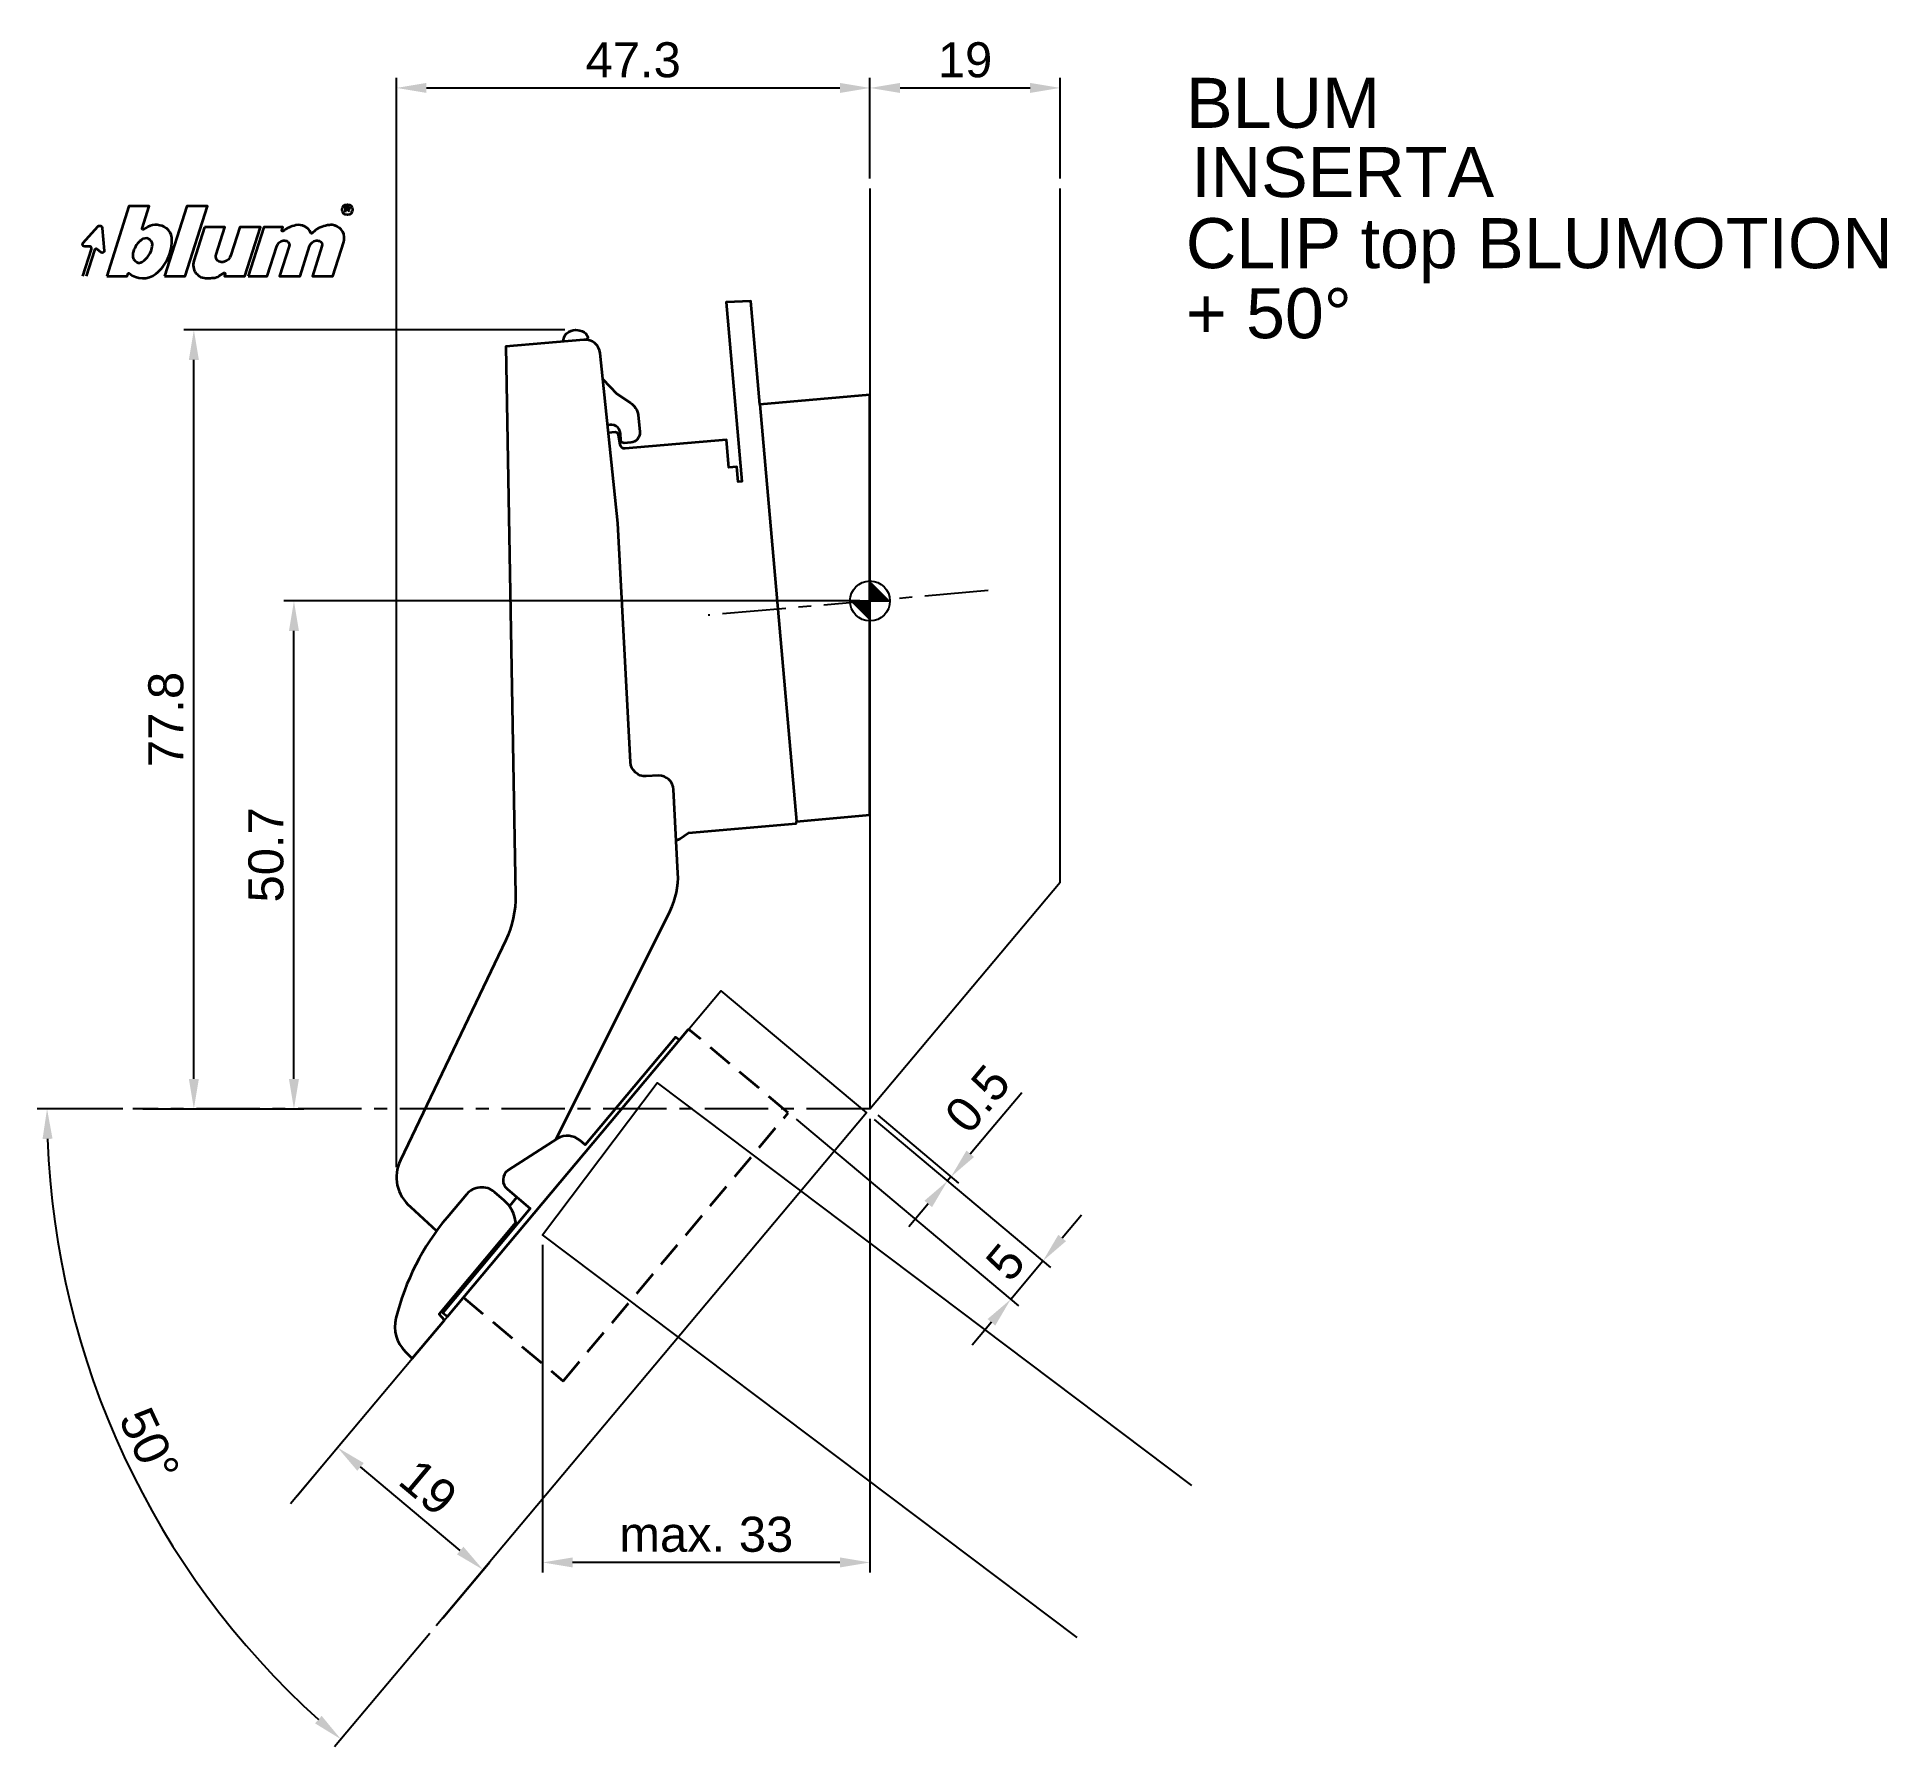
# Model space of a CAD drawing. Extents: x -83 to 102, y -115 to 56.
import ezdxf

# ---------------------------------------------------------------- set-up
doc = ezdxf.new("R2010")
doc.units = 0
doc.header["$PDMODE"] = 35
doc.header["$PDSIZE"] = 5
doc.linetypes.add('MITTE', pattern=[50.8, 31.75, -6.35, 6.35, -6.35])
doc.linetypes.add('STRICHLINIE', pattern=[19.05, 12.7, -6.35])
doc.layers.get('Defpoints').update_dxf_attribs({"linetype": 'CONTINUOUS'})
doc.layers.add('1', color=2, linetype='CONTINUOUS')
doc.layers.add('5', color=1, linetype='CONTINUOUS')
doc.layers.add('6', color=3, linetype='CONTINUOUS', lineweight=35)
doc.styles.add('Beschlag', font='ARIAL.TTF')
doc.dimstyles.new('Beschlag', dxfattribs={"dimtxt": 3.5, "dimasz": 3, "dimexe": 1, "dimexo": 1, "dimgap": 1, "dimtad": 1, "dimdec": 1, "dimdsep": 46, "dimtxsty": 'Beschlag', "dimcen": 2, "dimclrd": 256, "dimclre": 256, "dimclrt": 256, "dimadec": 1, "dimazin": 2, "dimtfac": 0.71, "dimtdec": 1, "dimtix": 1, "dimtmove": 2, "dimatfit": 0, "dimfxl": 0, "dimtolj": 1, "dimlwd": -1, "dimlwe": -1, "dimarcsym": 0})

# ---------------------------------------------------------------- blocks, each defined once
blk = doc.blocks.new('NullPunkt')
at = {"layer": '5'}
for points in [[(0, 2), (0, -2)], [(-2, 0), (2, 0)]]:
    blk.add_lwpolyline(points, dxfattribs=at)
blk.add_circle((0, 0), 2, dxfattribs=at)
for points in [[(0, 0), (-2, 0), (0, 2)], [(0, 0), (2, 0), (0, -2)]]:
    blk.add_solid(points, dxfattribs=at)
blk = doc.blocks.new('*D1')
at = {"layer": '1'}
for p, q in [((-1, 0), (-58.56, 0)), ((-57.56, -47.75), (-57.56, -3)), ((-72.66, -50.75), (-56.56, -50.75))]:
    blk.add_line(p, q, dxfattribs=at)
for points in [[(-58.06, -3), (-57.06, -3), (-57.56, 0)], [(-58.06, -47.75), (-57.06, -47.75), (-57.56, -50.75)]]:
    blk.add_solid(points, dxfattribs=at)
at = {"layer": 'Defpoints', "color": 0}
for p in [(-57.56, 0), (0, 0), (-73.66, -50.75)]:
    blk.add_point(p, dxfattribs=at)
at = {"layer": '1', "insert": (-60.34, -25.37), "char_height": 3.5, "attachment_point": 5, "rotation": 90, "style": 'Beschlag'}
blk.add_mtext('\\A1;50.7', dxfattribs=at)
blk = doc.blocks.new('*D2')
at = {"layer": '1'}
for p, q in [((-30.49, 27.08), (-68.56, 27.08)), ((-67.56, -47.75), (-67.56, 24.08)), ((-72.66, -50.75), (-66.56, -50.75))]:
    blk.add_line(p, q, dxfattribs=at)
for points in [[(-68.06, 24.08), (-67.06, 24.08), (-67.56, 27.08)], [(-68.06, -47.75), (-67.06, -47.75), (-67.56, -50.75)]]:
    blk.add_solid(points, dxfattribs=at)
at = {"layer": 'Defpoints', "color": 0}
for p in [(-67.56, 27.08), (-29.49, 27.08), (-73.66, -50.75)]:
    blk.add_point(p, dxfattribs=at)
at = {"layer": '1', "insert": (-70.34, -11.84), "char_height": 3.5, "attachment_point": 5, "rotation": 90, "style": 'Beschlag'}
blk.add_mtext('\\A1;77.8', dxfattribs=at)
blk = doc.blocks.new('*D3')
at = {"layer": '1'}
for p, q in [((-47.32, -56.59), (-47.32, 52.26)), ((0, 42.22), (0, 52.26)), ((-44.32, 51.26), (-3, 51.26))]:
    blk.add_line(p, q, dxfattribs=at)
for points in [[(-44.32, 51.76), (-44.32, 50.76), (-47.32, 51.26)], [(-3, 51.76), (-3, 50.76), (0, 51.26)]]:
    blk.add_solid(points, dxfattribs=at)
at = {"layer": 'Defpoints', "color": 0}
for p in [(0, 51.26), (0, 41.22), (-47.32, -57.59)]:
    blk.add_point(p, dxfattribs=at)
at = {"layer": '1', "insert": (-23.66, 54.05), "char_height": 3.5, "attachment_point": 5, "style": 'Beschlag'}
blk.add_mtext('\\A1;47.3', dxfattribs=at)
blk = doc.blocks.new('*D4')
at = {"layer": '1'}
for p, q in [((0, 42.22), (0, 52.26)), ((19, 42.22), (19, 52.26)), ((3, 51.26), (16, 51.26))]:
    blk.add_line(p, q, dxfattribs=at)
for points in [[(3, 51.76), (3, 50.76), (0, 51.26)], [(16, 51.76), (16, 50.76), (19, 51.26)]]:
    blk.add_solid(points, dxfattribs=at)
at = {"layer": 'Defpoints', "color": 0}
for p in [(19, 51.26), (0, 41.22), (19, 41.22)]:
    blk.add_point(p, dxfattribs=at)
at = {"layer": '1', "insert": (9.5, 54.05), "char_height": 3.5, "attachment_point": 5, "style": 'Beschlag'}
blk.add_mtext('\\A1;19', dxfattribs=at)
blk = doc.blocks.new('*D5')
at = {"layer": '1'}
for p, q in [((0, -51.75), (0, -97.07)), ((-32.72, -64.32), (-32.72, -97.07)), ((-3, -96.07), (-29.72, -96.07))]:
    blk.add_line(p, q, dxfattribs=at)
for points in [[(-29.72, -95.57), (-29.72, -96.57), (-32.72, -96.07)], [(-3, -95.57), (-3, -96.57), (0, -96.07)]]:
    blk.add_solid(points, dxfattribs=at)
at = {"layer": 'Defpoints', "color": 0}
for p in [(0, -50.75), (-32.72, -63.32), (-32.72, -96.07)]:
    blk.add_point(p, dxfattribs=at)
at = {"layer": '1', "insert": (-16.36, -93.28), "char_height": 3.5, "attachment_point": 5, "style": 'Beschlag'}
blk.add_mtext('\\A1;max. 33', dxfattribs=at)
blk = doc.blocks.new('*D6')
at = {"layer": '1'}
for p, q in [((0.77, -51.39), (8.86, -58.18)), ((0.42, -51.8), (8.51, -58.59)), ((10.02, -55.24), (11.95, -52.94)), ((8.09, -57.54), (7.75, -57.95)), ((5.82, -60.25), (3.89, -62.55))]:
    blk.add_line(p, q, dxfattribs=at)
for points in [[(9.64, -54.92), (10.4, -55.56), (8.09, -57.54)], [(5.44, -59.93), (6.2, -60.57), (7.75, -57.95)]]:
    blk.add_solid(points, dxfattribs=at)
at = {"layer": 'Defpoints', "color": 0}
for p in [(-0.35, -51.16), (0, -50.75), (7.75, -57.95)]:
    blk.add_point(p, dxfattribs=at)
at = {"layer": '1', "insert": (10.75, -49.75), "char_height": 3.5, "attachment_point": 5, "rotation": 50.0002, "style": 'Beschlag'}
blk.add_mtext('\\A1;0.5', dxfattribs=at)
blk = doc.blocks.new('*D7')
at = {"layer": '1'}
for p, q in [((-7.39, -51.78), (14.83, -70.42)), ((0.42, -51.8), (18.04, -66.59)), ((19.21, -63.65), (21.13, -61.35)), ((14.06, -69.78), (17.28, -65.95)), ((12.13, -72.07), (10.21, -74.37))]:
    blk.add_line(p, q, dxfattribs=at)
for points in [[(18.82, -63.33), (19.59, -63.97), (17.28, -65.95)], [(11.75, -71.75), (12.52, -72.4), (14.06, -69.78)]]:
    blk.add_solid(points, dxfattribs=at)
at = {"layer": 'Defpoints', "color": 0}
for p in [(-8.16, -51.13), (-0.35, -51.16), (17.28, -65.95)]:
    blk.add_point(p, dxfattribs=at)
at = {"layer": '1', "insert": (13.54, -66.07), "char_height": 3.5, "attachment_point": 5, "rotation": 50.0002, "style": 'Beschlag'}
blk.add_mtext('\\A1;5', dxfattribs=at)
blk = doc.blocks.new('*D8')
at = {"layer": '1'}
for p, q in [((-57.25, -89.42), (-52.56, -83.83)), ((-40.95, -94.88), (-50.9, -86.52)), ((-42.69, -101.63), (-38, -96.04))]:
    blk.add_line(p, q, dxfattribs=at)
for points in [[(-50.58, -86.14), (-51.23, -86.91), (-53.2, -84.59)], [(-40.62, -94.5), (-41.27, -95.26), (-38.65, -96.81)]]:
    blk.add_solid(points, dxfattribs=at)
at = {"layer": 'Defpoints', "color": 0}
for p in [(-53.2, -84.59), (-57.89, -90.18), (-43.34, -102.4)]:
    blk.add_point(p, dxfattribs=at)
at = {"layer": '1', "insert": (-44.13, -88.57), "char_height": 3.5, "attachment_point": 5, "rotation": 320.0002, "style": 'Beschlag'}
blk.add_mtext('\\A1;19', dxfattribs=at)
blk = doc.blocks.new('*D9')
at = {"layer": '1'}
for p, q in [((-74.66, -50.75), (-83.23, -50.75)), ((-43.98, -103.16), (-53.5, -114.51))]:
    blk.add_line(p, q, dxfattribs=at)
blk.add_arc((0, -50.75), 82.23, 182.0903, 227.9098, dxfattribs=at)
for points in [[(-82.68, -53.76), (-81.68, -53.74), (-82.23, -50.75)], [(-54.79, -111.4), (-55.45, -112.15), (-52.86, -113.74)]]:
    blk.add_solid(points, dxfattribs=at)
at = {"layer": 'Defpoints', "color": 0}
for p in [(-73.66, -50.75), (-0.35, -51.16), (0, -50.75), (-78.78, -74.33), (-43.34, -102.4)]:
    blk.add_point(p, dxfattribs=at)
at = {"layer": '1', "insert": (-72, -84.32), "char_height": 3.5, "attachment_point": 5, "rotation": 295.0001, "style": 'Beschlag'}
blk.add_mtext('\\A1;50°', dxfattribs=at)
blk = doc.blocks.new('Logo_BLUM')
at = {"layer": '6', "color": 20, "linetype": 'Continuous'}
for points in [[(2.39, 0), (4.43, 0), (4.52, 0.26, -0.512391), (4.62, 0.29, 0.357881), (7.3, 0.25, 0.116336), (8.5, 1.76, 0.127435), (8.89, 3.85, 0.227045), (8.36, 4.79, 0.273775), (6.5, 4.93), (6.04, 4.67, -0.689828), (5.94, 4.76), (6.65, 7), (4.61, 7)], [(5.59, 3.39, 0.16703), (4.99, 2.14, 0.322673), (5.41, 1.39, 0.260102), (5.93, 1.42, 0.211929), (6.95, 3, 0.250706), (6.73, 3.62, 0.316796), (6.01, 3.72, 0.086595)], [(12.15, 4.9), (11.09, 1.53, 0.527578), (12.44, -0.2, -0.003338), (13.06, -0.17, 0.131781), (13.63, 0.02), (14.12, 0.32, -0.706223), (14.22, 0.24), (14.15, 0), (16.19, 0), (17.75, 4.9), (15.7, 4.9), (14.81, 2.11, -0.253672), (14.11, 1.42, -0.127823), (13.72, 1.42, -0.447747), (13.33, 2.15), (14.2, 4.9)], [(16.53, 0), (18.44, 0), (19.39, 3, -0.282196), (20.04, 3.56, -0.141376), (20.38, 3.52, -0.3938), (20.62, 2.99), (19.67, 0), (21.72, 0), (22.67, 3, -0.282189), (23.31, 3.56, -0.141385), (23.65, 3.52, -0.393792), (23.89, 2.99), (22.94, 0), (24.99, 0), (26.07, 3.42, 0.424526), (25.18, 5.07, 0.098115), (24.64, 5.11, 0.114777), (23.24, 4.6), (22.89, 4.28, -0.522588), (22.79, 4.31, 0.36711), (21.28, 5.09, 0.102012), (20, 4.5, -0.748324), (19.89, 4.58), (20, 4.9), (18.08, 4.9)]]:
    blk.add_lwpolyline(points, format="xyb", close=True, dxfattribs=at)
blk.add_lwpolyline([(8.18, 0), (10.23, 0), (12.45, 7), (10.4, 7)], close=True, dxfattribs=at)
for points in [[(26.26, 6.4), (26.26, 6.9), (26.52, 6.9, -0.975005), (26.53, 6.67, 0.014563), (26.45, 6.67), (26.26, 6.67), (26.45, 6.67), (26.52, 6.6), (26.57, 6.53), (26.62, 6.42)], [(0, 0), (0.86, 2.7, 0.480207), (0.67, 2.98), (0.19, 2.97, -0.689229), (0.05, 3.33), (1.49, 4.95, -0.685285), (1.94, 4.79), (2.15, 2.54, -0.636083), (1.84, 2.36), (1.47, 2.68, 0.560356), (1.16, 2.59), (0.34, 0)]]:
    blk.add_lwpolyline(points, format="xyb", dxfattribs=at)
blk.add_circle((26.44, 6.65), 0.527, dxfattribs=at)

msp = doc.modelspace()

# ---------------------------------------------------------------- linework, layer by layer
at = {"layer": '1'}
msp.add_line((11.95, -52.94), (15.16, -49.11), dxfattribs=at)
at = {"layer": '5', "linetype": 'MITTE', "ltscale": 0.2}
msp.add_line((11.82, 1.03), (-16.18, -1.42), dxfattribs=at)
at = {"layer": '5'}
for points in [[(0, 41.22), (0, -50.75), (19, -28.11), (19, 41.22)], [(-57.89, -90.18), (-14.9, -38.95), (-0.35, -51.16), (-43.34, -102.4)], [(20.7, -103.57), (-32.72, -63.32), (-21.28, -48.14), (32.13, -88.39)]]:
    msp.add_lwpolyline(points, dxfattribs=at)
at = {"layer": '5', "linetype": 'MITTE', "ltscale": 0.2}
msp.add_lwpolyline([(0, -50.75), (-73.66, -50.75)], dxfattribs=at)
at = {"layer": '6'}
msp.add_line((-35.28, -59.58), (-36.03, -60.47), dxfattribs=at)
for points in [[(-19.36, -23.93), (-18.99, -23.78), (-18.12, -23.17), (-7.37, -22.23), (-7.35, -22.02), (0, -21.38), (0, 20.58), (-10.99, 19.62), (-11.89, 29.95), (-14.37, 29.86), (-12.81, 11.93), (-13.17, 11.9), (-13.31, 13.39), (-14.1, 13.32), (-14.35, 16.11), (-24.46, 15.23, -0.412312), (-24.96, 15.64), (-25.13, 16.6, 0.39614), (-25.47, 16.85), (-26.13, 16.8)], [(-31.36, -53.78), (-19.97, -30.95, 0.129877), (-19.19, -27.2), (-19.63, -18.84, 0.41717), (-21.13, -17.45), (-22.36, -17.52, -0.412558), (-23.93, -16.1), (-25.18, 7.78), (-26.97, 24.77, 0.409111), (-28.59, 26.1), (-36.38, 25.42), (-35.42, -29.39, -0.116588), (-36.4, -33.89), (-46.9, -55.87, 0.353453), (-45.92, -60.53), (-43.3, -62.93)], [(-30.61, 25.93), (-30.61, 25.93, -0.303365), (-30.08, 26.9, -0.299271), (-28.38, 26.73), (-28.16, 26.33), (-28.32, 26.13), (-28.29, 26.1)], [(-26.69, 22.15), (-25.29, 20.71), (-23.93, 19.79, -0.198978), (-23.15, 18.6), (-23, 16.91, -0.414197), (-23.91, 15.83), (-24.56, 15.77, -0.414525), (-24.88, 16.04), (-24.94, 16.74, 0.489783), (-26.21, 17.55, -3.353172)], [(-19.05, -43.9), (-19.44, -43.58), (-28.46, -54.34), (-28.97, -53.91, 0.312987), (-31.24, -53.7), (-36.17, -56.89, 0.486363), (-36.23, -58.78), (-33.94, -60.7), (-33.94, -60.71), (-42.68, -71.12), (-42.22, -71.51), (-18.12, -42.78)]]:
    msp.add_lwpolyline(points, format="xyb", dxfattribs=at)
msp.add_lwpolyline([(-10.99, 19.62), (-7.35, -22.02)], dxfattribs=at)
at = {"layer": '6', "linetype": 'STRICHLINIE', "ltscale": 0.2}
msp.add_lwpolyline([(-40.62, -69.59), (-30.66, -77.95), (-8.16, -51.14), (-18.12, -42.78)], dxfattribs=at)
at = {"layer": '6', "flags": 128}
msp.add_lwpolyline([(-37.52, -59.06, 0.414214), (-40.33, -59.3), (-42.25, -61.59, 0.114125), (-47.37, -71.67, 0.262579), (-46.45, -74.98), (-45.74, -75.7), (-42.52, -71.87), (-43.05, -71.25), (-35.39, -62.12, 0.191102), (-36.54, -59.91), (-37.52, -59.06)], format="xyb", dxfattribs=at)

# ---------------------------------------------------------------- block references
at = {"layer": '5', "rotation": 90}
msp.add_blockref('NullPunkt', (0, 0), dxfattribs=at)
at = {"layer": '6'}
msp.add_blockref('Logo_BLUM', (-78.66, 32.45), dxfattribs=at)

# ---------------------------------------------------------------- texts
at = {"layer": '1', "linetype": 'Continuous', "style": 'Beschlag'}
for s, p in [('BLUM', (31.58, 47.27)), ('CLIP top BLUMOTION', (31.56, 33.25)), ('+ 50%%D', (31.56, 26.25))]:
    msp.add_text(s, height=5, dxfattribs=at).set_placement(p)
at = {"layer": '1', "insert": (32.1, 45.36), "char_height": 5, "width": 110.7908, "attachment_point": 1, "style": 'Beschlag'}
msp.add_mtext('INSERTA', dxfattribs=at)

# ---------------------------------------------------------------- dimensions: what is measured, and where the dimension line sits
at = {"layer": '1'}
for base, p1, p2, angle, picture, middle in [((0, 51.26), (-47.32, -57.59), (0, 41.22), 180, '*D3', (-23.66, 54.05)), ((19, 51.26), (0, 41.22), (19, 41.22), 180, '*D4', (9.5, 54.05)), ((-67.56, 27.08), (-73.66, -50.75), (-29.49, 27.08), 90, '*D2', (-70.34, -11.84)), ((-57.5577, 0), (-73.664, -50.7486), (0, 0), 90, '*D1', (-60.3447, -25.3743)), ((17.28, -65.95), (-8.16, -51.13), (-0.35, -51.16), 50.0002, '*D7', (13.54, -66.07)), ((-53.2, -84.59), (-43.34, -102.4), (-57.89, -90.18), 140.0002, '*D8', (-44.13, -88.57))]:
    dim = msp.add_linear_dim(base=base, p1=p1, p2=p2, angle=angle, dimstyle='Beschlag', dxfattribs=at)
    dim.commit()
    dim.dimension.update_dxf_attribs({"geometry": picture, "text_midpoint": middle})
dim = msp.add_linear_dim(base=(7.75, -57.95), p1=(0, -50.75), p2=(-0.35, -51.16), angle=50.0002, dimstyle='Beschlag', dxfattribs=at)
dim.commit()
dim.dimension.update_dxf_attribs({"geometry": '*D6', "text_midpoint": (10.75, -49.75), "dimtype": 160})
dim = msp.add_angular_dim_2l(base=(-78.78, -74.33), line1=((-0.35, -51.16), (-43.34, -102.4)), line2=((0, -50.75), (-73.66, -50.75)), dimstyle='Beschlag', dxfattribs=at)
dim.commit()
dim.dimension.update_dxf_attribs({"geometry": '*D9', "text_midpoint": (-72, -84.32)})
dim = msp.add_linear_dim(base=(-32.72, -96.07), p1=(0, -50.75), p2=(-32.72, -63.32), angle=180, text='max. 33', dimstyle='Beschlag', dxfattribs=at)
dim.commit()
dim.dimension.update_dxf_attribs({"geometry": '*D5', "text_midpoint": (-16.36, -93.28)})

doc.saveas('drawing.dxf')
